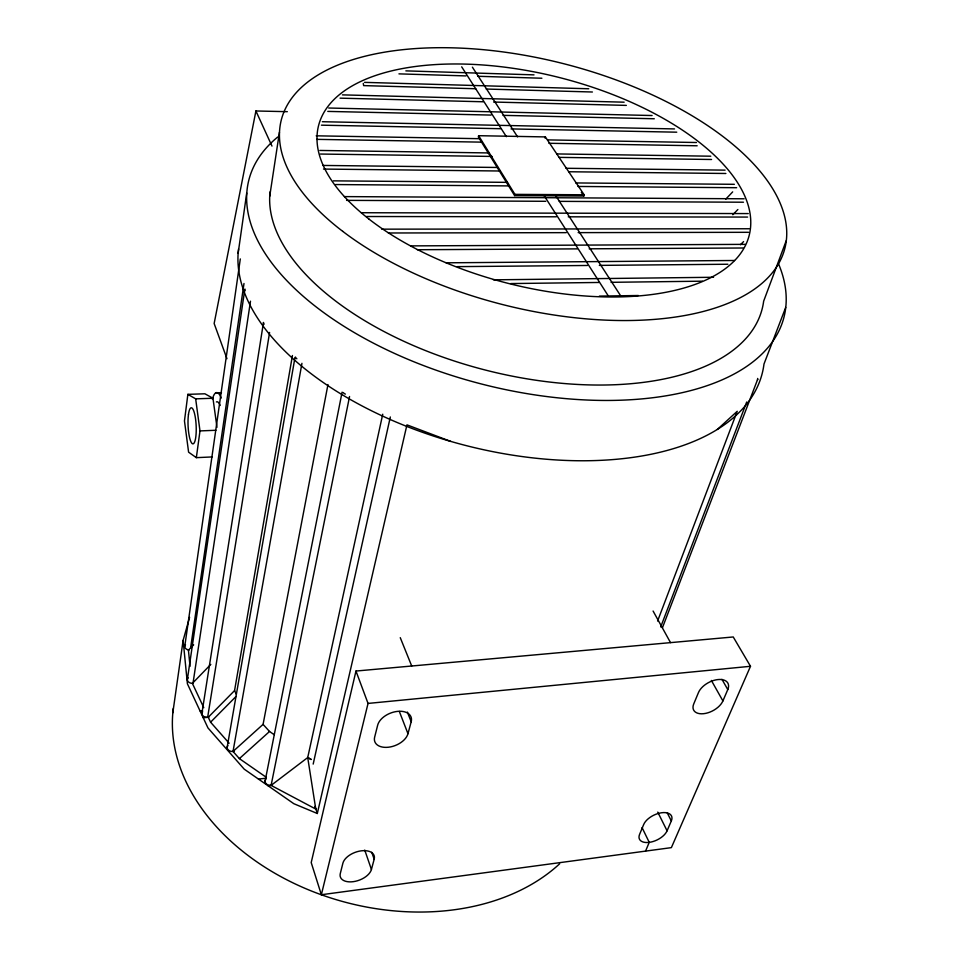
<?xml version="1.0" encoding="UTF-8"?>
<svg xmlns="http://www.w3.org/2000/svg" width="959" height="959" viewBox="0 0 959 959"><rect width="100%" height="100%" fill="white"/><g stroke="black" fill="none" stroke-linecap="round" stroke-linejoin="round"><path stroke-width="1.44" d="M216.974 427.306L212.958 398.249L204.902 393.789L187.868 394.353L184.464 420.929L188.599 452.18L196.343 457.659L212.095 456.94M196.343 457.659L199.987 430.915L195.66 398.848L187.868 394.353M172.824 712.801L183.121 640.372L189.582 617.368M238.132 253.344L246.715 193.011M184.763 646.306L240.313 258.93M190.589 647.972L243.994 283.492M187.365 679.475L244.725 289.834M250.491 301.198L192.999 683.323A4.711 3.368 7.1 0 1 188.168 681.621A4.711 3.368 7.1 0 1 188.132 677.857M269.707 196.319L279.441 132.258M201.893 713.34L263.473 322.44A5.766 3.237 9.9 0 0 264.169 324.166M207.647 717.32L269.587 332.449M203.212 717.74L208.259 717.26L234.559 690.6L292.435 355.513M227.139 747.373L294.964 357.599M266.182 777.234L239.378 758.617L233.025 751.46L301.941 363.317M233.025 751.46L263.078 724.369L327.966 384.559M287.328 111.676L255.909 110.98L214.145 323.531L226.959 358.69M265.08 781.189L342.099 392.135M349.555 396.511L271.097 785.385L268.017 785.721M315.775 809.048L307.719 757.562L382.737 414.204M313.185 764.095L390.325 416.985M183.121 640.372L187.413 683.827L207.971 727.941L244.197 769.142L293.838 803.714L317.309 813.496L406.952 424.861L450.742 441.404M478.613 135.698L478.325 136.921L514.623 195.612L583.791 196.02L584.139 194.785L545.383 136.921L478.613 135.698L514.935 194.365L514.623 195.612M355.969 671.048L311.207 862.573L321.361 894.735L671.372 847.636L750.501 666.289L733.239 636.968L355.969 671.048L368.04 703.426L321.361 894.735M545.072 138.12L545.383 136.921M374.178 859.228A16.543 9.446 -20 0 0 361.243 850.837A16.543 9.446 -20 0 0 342.878 863.256L340.289 873.553A16.459 9.338 -20 0 0 353.212 881.681A16.459 9.338 -20 0 0 371.421 869.489L374.178 859.228L371.78 852.299M411.183 721.779A17.801 11.028 -21.4 0 0 397.577 711.374A17.801 11.028 -21.4 0 0 377.666 725.196L374.645 737.183A17.694 10.897 -21.3 0 0 388.227 747.253A17.694 10.897 -21.3 0 0 407.971 733.707L411.183 721.779L407.371 712.046M786.176 240.817L763.652 301.198A253.176 128.062 14.4 0 1 501.137 373.818A253.176 128.062 14.4 0 1 270.066 191.884M657.598 621.036L737.219 411.303L717.332 429.452M660.715 626.922L746.701 402.001M662.453 627.701L757.694 379.261M785.697 307.431L763.987 364.036A269.371 143.418 14.4 0 1 483.192 449.639A269.371 143.418 14.4 0 1 238.563 248.968M645.551 851.112L649.243 842.362A15.404 8.283 -25.4 0 0 667.08 830.806L671.324 820.952L667.284 812.932M727.785 689.581A16.711 9.614 -27.9 0 0 717.991 679.559A16.711 9.614 -27.9 0 0 698.464 692.566L693.729 703.966A16.603 9.506 -27.7 0 0 703.57 713.7A16.603 9.506 -27.7 0 0 722.906 700.933L727.785 689.581L721.959 679.332M725.723 199.208L732.676 191.884M210.812 664.407L192.387 683.383L203.776 707.682M193.658 644.832L188.42 650.202L190.05 666.325M732.808 214.732L737.867 209.518M229.129 743.213L210.584 722.199L235.95 696.546M740.444 244.713L743.585 241.608M239.378 758.617L269.527 731.489L274.274 734.738M311.219 759.444L307.719 757.562L271.097 785.385L315.871 809.108M258.45 779.068L266.123 778.229M307.719 757.562L311.112 759.456M368.04 703.426L750.501 666.289M200.011 710.871L202.529 710.631M199.987 430.915L215.919 430.267M215.739 392.878L221.481 392.687M195.66 398.848L212.958 398.249M599.363 296.103L638.358 295.504M493.417 279.836L713.544 277.271M510.775 283.564L599.087 282.461M611.063 282.318L702.384 281.179M446.091 262.814L734.51 260.488M457.287 266.638L587.364 265.475M599.315 265.379L727.905 264.24M410.62 245.888L745.263 244.365M417.321 249.724L577.234 248.872M589.186 248.813L743.105 247.997M381.706 229.165L749.183 228.757M388.347 232.989L566.206 232.653M578.157 232.629L748.535 232.306M361.387 212.73L748.26 213.581M366.518 216.518L556.316 216.794M568.267 216.818L747.6 217.07M344.437 196.607L744.148 198.789M346.583 200.359L545.767 201.294M559.253 201.354L743.465 202.217M514.935 194.365L584.139 194.785M333.396 180.855L507.491 182.354M575.736 182.941L734.342 184.308M335.53 184.548L509.145 185.914M577.989 186.454L736.644 187.712M322.919 165.439L497.889 167.477M565.99 168.281L725.088 170.139M323.507 169.072L500.011 171.002M568.819 171.757L725.867 173.483M319.838 150.455L488.658 152.937M556.783 153.931L710.763 156.197M320.414 154.039L492.099 156.437M559.277 157.372L711.542 159.494M316.782 139.355L481.526 142.136M548.92 143.275L697.181 145.78M316.206 135.818L479.74 138.695M547.517 139.894L696.438 142.507M322.356 121.721L674.525 128.926M321.433 125.173L500.586 128.71M511.039 128.914L676.754 132.186M328.721 108.019L652.084 115.524M327.786 111.4L491.044 115.08M503.019 115.356L654.29 118.76M340.061 98.154L483.192 101.774M493.633 102.038L626.335 105.394M342.447 94.869L624.141 102.181M364.564 82.366L588.766 88.767M475.784 88.743L363.653 85.615L363.269 83.421M486.249 89.043L592.41 92.004M398.956 73.867L465.954 75.917M477.87 76.276L541.895 78.23M405.861 70.87L534.007 74.862M263.078 724.369L269.527 731.489M581.322 192.327L583.791 196.02M472.403 67.19L517.596 136.873M555.453 195.252L620.641 295.78M461.687 66.842L506.376 136.681M543.825 195.192L608.33 295.971M711.374 680.446L722.906 700.933M653.091 611.039L670.521 642.626M657.766 812.105L667.08 830.806M234.559 690.6L236.37 694.292M642.074 827.629L649.243 842.362A15.404 8.283 -25.4 0 1 639.581 834.402L643.693 824.512A15.5 8.367 -25.6 0 1 661.722 812.741A15.5 8.367 -25.6 0 1 671.324 820.952M208.259 717.26L210.584 722.199M255.909 110.98L271.984 146.092M400.263 637.663L411.711 666.014M399.34 711.458L407.971 733.707M364.756 850.106L371.421 869.489M314.984 806.387L317.309 813.496M216.386 401.953A23.052 5.466 87.3 0 1 220.198 405.453M212.383 399.22A32.21 7.636 87.3 0 1 221.241 398.057M559.672 863.771A217.249 158.822 14.8 0 1 310.86 890.779A217.249 158.822 14.8 0 1 173.315 708.317M234.212 751.209A4.855 3.608 8.5 0 1 228.422 750.07A4.855 3.608 8.5 0 1 227.894 745.634M272.284 785.121A4.903 3.716 10.2 0 1 266.422 783.971A4.903 3.716 10.2 0 1 265.799 779.391M757.61 378.445A5.526 2.913 19.2 0 1 757.418 379.968M208.822 717.08A4.783 3.5 7.6 0 1 203.116 715.953A4.783 3.5 7.6 0 1 202.661 711.662M189.091 650.034A4.615 3.249 7.2 0 1 185.243 647.996A4.615 3.249 7.2 0 1 185.519 644.76M244.869 290.673A5.658 3.105 9.6 0 1 244.965 289.055M296.858 358.762A5.874 3.368 10.6 0 1 295.396 357.036M345.372 394.113A5.958 3.488 11.7 0 1 343.202 392.543M778.36 263.449A276.216 139.87 14.4 0 1 483.396 384.487A276.216 139.87 14.4 0 1 277.81 136.945M188.467 414.468A18.077 4.04 87.3 0 0 192.303 443.657A18.077 4.04 87.3 0 0 195.6 419.335A18.077 4.04 87.3 0 0 188.467 414.468M342.759 231.371A259.841 124.238 14.3 0 0 773.362 271.469A259.841 124.238 14.3 0 0 482.856 49.64A259.841 124.238 14.3 0 0 342.759 231.371M368.903 219.012A222.188 106.053 14.3 0 0 738.226 256.532A222.188 106.053 14.3 0 0 494.269 65.979A222.188 106.053 14.3 0 0 368.903 219.012"/></g></svg>
